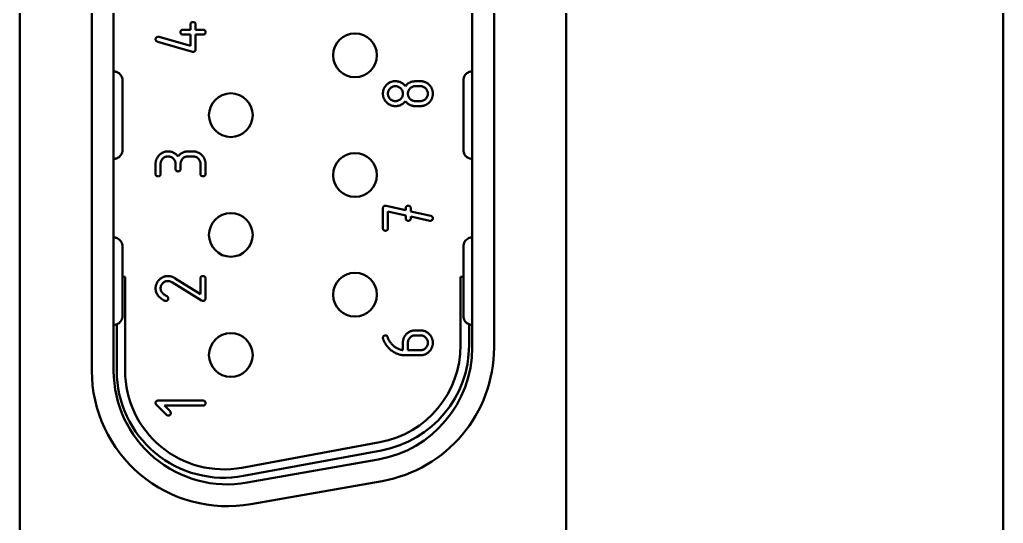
# Model space of a CAD drawing. Header units: millimetres. Extents: x 845 to 2568, y -211 to 570.
# Drawn here: x 1155.09 to 1177.59, y 432.6 to 444.13 of the extents above; entities that cross this region are included whole.
import ezdxf

# ---------------------------------------------------------------- set-up
doc = ezdxf.new("R2010")
doc.units = ezdxf.units.MM
doc.header["$LTSCALE"] = 2
doc.layers.add('외형선(ISO)', color=7, linetype='Continuous', lineweight=50)

msp = doc.modelspace()

# ---------------------------------------------------------------- linework, layer by layer
at = {"layer": '외형선(ISO)'}
for p, q in [((1177.5856, 318.8449), (1177.5856, 468.8449)), ((1155.0856, 452.1799), (1155.0856, 431.7099)), ((1167.5856, 431.7099), (1167.5856, 452.1799)), ((1156.7356, 436.0949), (1156.7356, 447.7949)), ((1157.2356, 436.0949), (1157.2356, 447.7949)), ((1165.4356, 447.2659), (1165.4356, 436.6239)), ((1165.9356, 436.6239), (1165.9356, 447.2659)), ((1158.9934, 443.9017), (1158.9934, 444.0186)), ((1159.1075, 444.0186), (1159.1075, 443.9017)), ((1158.2743, 443.7344), (1158.9934, 443.5289)), ((1158.8223, 443.9017), (1158.9934, 443.9017)), ((1158.9934, 443.7876), (1158.8223, 443.7876)), ((1158.9934, 443.5289), (1158.9934, 443.7876)), ((1159.1075, 443.9017), (1159.2786, 443.9017)), ((1159.1075, 443.7876), (1159.1075, 443.4523)), ((1159.2786, 443.7876), (1159.1075, 443.7876)), ((1159.0354, 443.398), (1158.2425, 443.6249)), ((1157.4356, 442.7449), (1157.4356, 441.1449)), ((1164.1364, 442.6091), (1164.2504, 442.6091)), ((1165.2356, 442.7449), (1165.2356, 441.1449)), ((1164.2504, 442.2668), (1164.1364, 442.2668)), ((1164.2504, 442.1528), (1164.1364, 442.1528)), ((1158.9364, 441.115), (1159.0504, 441.115)), ((1159.0504, 441.0009), (1158.9364, 441.0009)), ((1158.1949, 440.6016), (1158.1949, 440.8298)), ((1158.3089, 440.8298), (1158.3089, 440.6016)), ((1158.6512, 440.7157), (1158.6512, 440.8298)), ((1158.7653, 440.8298), (1158.7653, 440.7157)), ((1159.2216, 440.6016), (1159.2216, 440.8298)), ((1159.3356, 440.8298), (1159.3356, 440.6016)), ((1163.3949, 439.3579), (1163.3949, 439.8142)), ((1163.4652, 439.8661), (1163.9161, 439.7671)), ((1163.9161, 439.6502), (1163.5089, 439.7406)), ((1163.5089, 439.7406), (1163.5089, 439.3576)), ((1163.9161, 439.7671), (1163.9164, 439.8119)), ((1163.9164, 439.5845), (1163.9161, 439.6502)), ((1164.0304, 439.8124), (1164.0302, 439.7414)), ((1164.0302, 439.7414), (1164.4908, 439.6393)), ((1164.4659, 439.5277), (1164.0299, 439.6248)), ((1164.0299, 439.6248), (1164.0304, 439.584)), ((1157.4356, 438.9449), (1157.4356, 437.3449)), ((1165.2356, 438.9449), (1165.2356, 437.3449)), ((1157.4396, 438.2449), (1157.4356, 438.2301)), ((1157.4356, 438.2449), (1157.4396, 438.2449)), ((1157.4396, 438.2449), (1157.4986, 438.2449)), ((1157.4986, 436.0949), (1157.4986, 438.2449)), ((1159.2455, 437.7011), (1158.5781, 438.1172)), ((1158.6443, 438.2083), (1159.2216, 437.8508)), ((1159.2216, 437.8508), (1159.2216, 438.2061)), ((1159.3356, 438.2061), (1159.3356, 437.7497)), ((1165.1727, 438.2449), (1165.1727, 436.6806)), ((1165.1727, 438.2449), (1165.2317, 438.2449)), ((1165.2317, 438.2449), (1165.2356, 438.2449)), ((1165.2356, 438.2301), (1165.2317, 438.2449)), ((1157.3056, 436.0949), (1157.3056, 437.1575)), ((1164.1364, 437.0193), (1164.2504, 437.0193)), ((1165.3656, 437.1575), (1165.3656, 436.6806)), ((1163.8512, 436.5666), (1163.8512, 436.7336)), ((1163.9653, 436.563), (1163.9653, 436.7342)), ((1164.1364, 436.9053), (1164.2504, 436.9053)), ((1164.2504, 436.563), (1163.9653, 436.563)), ((1164.2522, 436.449), (1163.9082, 436.449)), ((1158.2519, 435.4112), (1159.2786, 435.4112)), ((1158.4452, 435.0853), (1158.2236, 435.3068)), ((1159.2788, 435.2971), (1158.3948, 435.2971)), ((1158.3948, 435.2971), (1158.5259, 435.166)), ((1163.327, 434.4613), (1160.167, 433.8756)), ((1163.3621, 434.2716), (1160.2021, 433.6859)), ((1163.2871, 434.0634), (1160.2871, 433.5344)), ((1160.3739, 433.042), (1163.3739, 433.571))]:
    msp.add_line(p, q, dxfattribs=at)
for centre in [(1162.7556, 443.3149), (1159.9156, 441.9449), (1162.7556, 440.5749), (1159.9156, 439.2049), (1162.7556, 437.8349), (1159.9156, 436.4549)]:
    msp.add_circle(centre, 0.5, dxfattribs=at)
for centre, radius, start, end in [((1157.2356, 442.7449), 0.2, 30.26503, 59.47702), ((1165.4356, 442.7449), 0.2, 120.52298, 149.73497), ((1157.2356, 441.1449), 0.2, 300.52298, 329.73497), ((1165.4356, 441.1449), 0.2, 210.26503, 239.47702), ((1157.2356, 438.9449), 0.2, 30.26503, 59.47702), ((1165.4356, 438.9449), 0.2, 120.52298, 149.73497), ((1157.2356, 437.3449), 0.2, 300.52298, 329.73497), ((1165.4356, 437.3449), 0.2, 210.26503, 239.47702), ((1162.8356, 436.6239), 2.6, 280, 0), ((1162.9156, 436.6806), 2.2571, 280.5, 0), ((1162.9156, 436.6806), 2.45, 280.5, 0), ((1162.8356, 436.6239), 3.1, 280, 0), ((1159.8356, 436.0949), 3.1, 180, 280), ((1159.8356, 436.0949), 2.6, 180, 280), ((1159.7556, 436.0949), 2.45, 180, 280.5), ((1159.7556, 436.0949), 2.2571, 180, 280.5)]:
    msp.add_arc(centre, radius, start, end, dxfattribs=at)
for points, knots in [([(1158.9934, 444.0186), (1158.9935, 444.0232), (1158.9936, 444.0319), (1158.9965, 444.0439), (1159.0008, 444.0544), (1159.0073, 444.0628), (1159.0155, 444.0695), (1159.0256, 444.074), (1159.0375, 444.0765), (1159.0459, 444.0769), (1159.0504, 444.0771)], [0, 0, 0, 0, 0.000013591459, 0.000025722027, 0.00003641362, 0.000046817817, 0.000056825989, 0.000067620459, 0.000079205102, 0.000092562208, 0.000092562208, 0.000092562208, 0.000092562208]), ([(1159.0504, 444.0771), (1159.0549, 444.0769), (1159.0633, 444.0765), (1159.0752, 444.0742), (1159.0851, 444.0693), (1159.0937, 444.063), (1159.0997, 444.0542), (1159.1045, 444.044), (1159.1068, 444.0318), (1159.1073, 444.0232), (1159.1075, 444.0186)], [0, 0, 0, 0, 0.00001322654, 0.000025164954, 0.000035828531, 0.000046126987, 0.000056475285, 0.000067368597, 0.00007955495, 0.000093287266, 0.000093287266, 0.000093287266, 0.000093287266]), ([(1158.1949, 443.6799), (1158.1951, 443.6843), (1158.1955, 443.6928), (1158.1981, 443.7046), (1158.2031, 443.7146), (1158.21, 443.7229), (1158.219, 443.7292), (1158.2299, 443.7336), (1158.2425, 443.7365), (1158.2516, 443.7366), (1158.2565, 443.7367)], [0, 0, 0, 0, 0.000013249269, 0.000025264731, 0.000036057827, 0.000046336376, 0.000057263185, 0.000068538809, 0.000081296733, 0.000095797234, 0.000095797234, 0.000095797234, 0.000095797234]), ([(1158.2565, 443.7367), (1158.2594, 443.7366), (1158.2654, 443.7365), (1158.2713, 443.7351), (1158.2743, 443.7344)], [0, 0, 0, 0, 0.000008681707, 0.000018030107, 0.000018030107, 0.000018030107, 0.000018030107]), ([(1158.7653, 443.8447), (1158.7653, 443.8492), (1158.7654, 443.8577), (1158.7685, 443.8694), (1158.7725, 443.8796), (1158.7793, 443.8876), (1158.7873, 443.8944), (1158.7976, 443.8984), (1158.8093, 443.9015), (1158.8178, 443.9016), (1158.8223, 443.9017)], [0, 0, 0, 0, 0.00001338582, 0.000025067071, 0.000035794947, 0.000045837083, 0.000055879218, 0.000066607095, 0.000078288346, 0.000091674166, 0.000091674166, 0.000091674166, 0.000091674166]), ([(1158.8223, 443.7876), (1158.8178, 443.7878), (1158.8094, 443.7882), (1158.7975, 443.7907), (1158.7875, 443.7953), (1158.7791, 443.8016), (1158.7727, 443.8099), (1158.7684, 443.8201), (1158.7655, 443.8318), (1158.7653, 443.8402), (1158.7653, 443.8447)], [0, 0, 0, 0, 0.000013521122, 0.000025248016, 0.000036175035, 0.000046148371, 0.000056478692, 0.000067068859, 0.000079100823, 0.000092351205, 0.000092351205, 0.000092351205, 0.000092351205]), ([(1159.2786, 443.9017), (1159.283, 443.9016), (1159.2915, 443.9015), (1159.3032, 443.8986), (1159.3134, 443.8942), (1159.3216, 443.8878), (1159.328, 443.8795), (1159.3326, 443.8695), (1159.335, 443.8576), (1159.3354, 443.8492), (1159.3356, 443.8447)], [0, 0, 0, 0, 0.000013095726, 0.000024987255, 0.000035453815, 0.000045663564, 0.000055520493, 0.000066319974, 0.000077909993, 0.000091273299, 0.000091273299, 0.000091273299, 0.000091273299]), ([(1159.3356, 443.8447), (1159.3354, 443.8402), (1159.335, 443.8318), (1159.3327, 443.8199), (1159.3278, 443.8101), (1159.3218, 443.8015), (1159.3132, 443.7954), (1159.3033, 443.7906), (1159.2914, 443.7883), (1159.283, 443.7879), (1159.2786, 443.7876)], [0, 0, 0, 0, 0.000013201531, 0.000025117373, 0.000035760788, 0.0000458859, 0.000056011012, 0.000066654427, 0.000078570269, 0.0000917718, 0.0000917718, 0.0000917718, 0.0000917718]), ([(1158.2425, 443.6249), (1158.2353, 443.6271), (1158.222, 443.6311), (1158.2062, 443.6437), (1158.1963, 443.6605), (1158.1954, 443.6732), (1158.1949, 443.6799)], [0, 0, 0, 0, 0.00002227056, 0.000041235597, 0.000059101964, 0.000078899486, 0.000078899486, 0.000078899486, 0.000078899486]), ([(1159.051, 443.3965), (1159.0481, 443.3966), (1159.0428, 443.3968), (1159.0377, 443.3976), (1159.0354, 443.398)], [0, 0, 0, 0, 0.000008677613, 0.000015631848, 0.000015631848, 0.000015631848, 0.000015631848]), ([(1159.1075, 443.4523), (1159.1074, 443.4479), (1159.1072, 443.4396), (1159.1044, 443.4282), (1159.1, 443.4182), (1159.0935, 443.4103), (1159.0854, 443.4039), (1159.0754, 443.3997), (1159.0638, 443.3967), (1159.0554, 443.3966), (1159.051, 443.3965)], [0, 0, 0, 0, 0.000012844534, 0.000024491505, 0.000034728921, 0.000044741587, 0.000054598366, 0.000065064768, 0.000076711738, 0.000089807266, 0.000089807266, 0.000089807266, 0.000089807266]), ([(1157.2356, 442.9449), (1157.2356, 442.9449), (1157.2472, 442.9461), (1157.2886, 442.9385), (1157.3112, 442.9338), (1157.3372, 442.9172)], [0, 0, 0, 0, 0.044007796, 0.044007796, 0.073748981, 0.073748981, 0.073748981, 0.073748981]), ([(1165.3341, 442.9172), (1165.36, 442.9338), (1165.3827, 442.9385), (1165.424, 442.9461), (1165.4356, 442.9449), (1165.4356, 442.9449)], [0.148006535, 0.148006535, 0.148006535, 0.148006535, 0.17774772, 0.17774772, 0.221755516, 0.221755516, 0.221755516, 0.221755516]), ([(1163.3949, 442.4379), (1163.3951, 442.4476), (1163.3956, 442.4667), (1163.3994, 442.4949), (1163.4062, 442.5218), (1163.4152, 442.5478), (1163.4272, 442.5725), (1163.4414, 442.5963), (1163.4587, 442.6187), (1163.4781, 442.6399), (1163.4993, 442.6593), (1163.5217, 442.6767), (1163.5455, 442.6908), (1163.5702, 442.7028), (1163.5962, 442.7118), (1163.6232, 442.7186), (1163.6513, 442.7224), (1163.6704, 442.7229), (1163.6801, 442.7231)], [0, 0, 0, 0, 0.00002881944, 0.00005685808, 0.00008417771, 0.00011149618, 0.00013838159, 0.00016579912, 0.00019373291, 0.00022251249, 0.00025129206, 0.00027922585, 0.00030664338, 0.00033352879, 0.00036084726, 0.00038816689, 0.00041620553, 0.00044502497, 0.00044502497, 0.00044502497, 0.00044502497]), ([(1163.5089, 442.4379), (1163.5095, 442.4494), (1163.5106, 442.4718), (1163.5203, 442.5041), (1163.5367, 442.5334), (1163.5583, 442.5597), (1163.5846, 442.5814), (1163.6139, 442.5977), (1163.6462, 442.6075), (1163.6686, 442.6085), (1163.6801, 442.6091)], [0, 0, 0, 0, 0.00003387235, 0.00006645216, 0.00009890331, 0.0001328803, 0.00016685728, 0.00019930843, 0.00023188824, 0.00026576059, 0.00026576059, 0.00026576059, 0.00026576059]), ([(1163.6801, 442.7231), (1163.6916, 442.7228), (1163.7143, 442.7223), (1163.7473, 442.7163), (1163.7787, 442.7076), (1163.8083, 442.6946), (1163.8362, 442.678), (1163.8623, 442.6577), (1163.8867, 442.6339), (1163.9009, 442.6158), (1163.9082, 442.6065)], [0, 0, 0, 0, 0.0000343515, 0.00006736166, 0.00009937763, 0.0001310097, 0.00016302269, 0.00019556694, 0.00022910205, 0.00026404856, 0.00026404856, 0.00026404856, 0.00026404856]), ([(1163.6801, 442.6091), (1163.6917, 442.6085), (1163.7143, 442.6075), (1163.7467, 442.5975), (1163.7762, 442.5818), (1163.8023, 442.5601), (1163.8239, 442.5341), (1163.8397, 442.5046), (1163.8497, 442.4722), (1163.8507, 442.4496), (1163.8512, 442.4379)], [0, 0, 0, 0, 0.00003440098, 0.00006700644, 0.00009958464, 0.00013323364, 0.00016688265, 0.00019946084, 0.0002320663, 0.00026646728, 0.00026646728, 0.00026646728, 0.00026646728]), ([(1163.9082, 442.6065), (1163.9135, 442.6133), (1163.9237, 442.6266), (1163.9406, 442.6448), (1163.9586, 442.6608), (1163.9771, 442.6753), (1163.9969, 442.6875), (1164.0175, 442.698), (1164.039, 442.7065), (1164.0538, 442.7105), (1164.0612, 442.7124)], [0, 0, 0, 0, 0.00002575074, 0.00005045498, 0.00007445515, 0.00009790232, 0.00012102594, 0.00014416221, 0.00016716192, 0.00019023071, 0.00019023071, 0.00019023071, 0.00019023071]), ([(1163.9653, 442.4379), (1163.9658, 442.4494), (1163.9669, 442.4718), (1163.9766, 442.5041), (1163.993, 442.5334), (1164.0146, 442.5597), (1164.0409, 442.5814), (1164.0702, 442.5977), (1164.1025, 442.6075), (1164.1249, 442.6085), (1164.1364, 442.6091)], [0, 0, 0, 0, 0.00003387235, 0.00006645216, 0.00009890331, 0.0001328803, 0.00016685728, 0.00019930843, 0.00023188824, 0.00026576059, 0.00026576059, 0.00026576059, 0.00026576059]), ([(1164.0612, 442.7124), (1164.0656, 442.7134), (1164.0752, 442.7154), (1164.0913, 442.7171), (1164.1104, 442.7193), (1164.1325, 442.7207), (1164.1577, 442.7217), (1164.1858, 442.7225), (1164.2171, 442.7229), (1164.239, 442.7231), (1164.2504, 442.7231)], [0, 0, 0, 0, 0.00001321234, 0.00002935711, 0.00004853212, 0.00007070219, 0.00009589096, 0.00012386607, 0.00015513983, 0.00018946109, 0.00018946109, 0.00018946109, 0.00018946109]), ([(1164.2504, 442.7231), (1164.2601, 442.7229), (1164.2792, 442.7224), (1164.3073, 442.7186), (1164.3343, 442.7118), (1164.3603, 442.7027), (1164.3851, 442.691), (1164.4088, 442.6765), (1164.4315, 442.6595), (1164.4526, 442.6399), (1164.4721, 442.6188), (1164.4891, 442.5962), (1164.5033, 442.5725), (1164.5153, 442.5478), (1164.5243, 442.5218), (1164.5311, 442.4949), (1164.5349, 442.4667), (1164.5354, 442.4476), (1164.5356, 442.4379)], [0, 0, 0, 0, 0.00002883809, 0.00005689486, 0.00008423217, 0.00011156832, 0.00013869925, 0.00016591832, 0.00019407168, 0.00022286988, 0.00025166807, 0.00027946757, 0.00030690283, 0.00033380564, 0.00036114178, 0.00038847909, 0.00041653587, 0.00044537396, 0.00044537396, 0.00044537396, 0.00044537396]), ([(1164.2504, 442.6091), (1164.2621, 442.6085), (1164.2847, 442.6075), (1164.3171, 442.5975), (1164.3466, 442.5818), (1164.3726, 442.5601), (1164.3943, 442.5341), (1164.41, 442.5046), (1164.42, 442.4722), (1164.421, 442.4496), (1164.4216, 442.4379)], [0, 0, 0, 0, 0.00003440098, 0.00006700644, 0.00009958464, 0.00013323364, 0.00016688265, 0.00019946084, 0.0002320663, 0.00026646728, 0.00026646728, 0.00026646728, 0.00026646728]), ([(1163.6801, 442.1528), (1163.6704, 442.153), (1163.6513, 442.1535), (1163.6232, 442.1573), (1163.5962, 442.1641), (1163.5702, 442.1731), (1163.5455, 442.1851), (1163.5218, 442.1993), (1163.4992, 442.2163), (1163.4781, 442.2358), (1163.4586, 442.2569), (1163.4415, 442.2796), (1163.4271, 442.3032), (1163.4153, 442.3281), (1163.4062, 442.3541), (1163.3994, 442.381), (1163.3956, 442.4091), (1163.3951, 442.4283), (1163.3949, 442.4379)], [0, 0, 0, 0, 0.00002881521, 0.00005684973, 0.00008416535, 0.0001114798, 0.00013836126, 0.00016577476, 0.0001935522, 0.00022232755, 0.0002511029, 0.00027923392, 0.00030643139, 0.00033354081, 0.00036085526, 0.00038817088, 0.0004162054, 0.00044502061, 0.00044502061, 0.00044502061, 0.00044502061]), ([(1163.6801, 442.2668), (1163.6684, 442.2673), (1163.6458, 442.2684), (1163.6134, 442.2783), (1163.5839, 442.2941), (1163.5579, 442.3157), (1163.5362, 442.3418), (1163.5205, 442.3713), (1163.5105, 442.4037), (1163.5095, 442.4263), (1163.5089, 442.4379)], [0, 0, 0, 0, 0.00003440098, 0.00006700644, 0.00009958464, 0.00013323364, 0.00016688265, 0.00019946084, 0.0002320663, 0.00026646728, 0.00026646728, 0.00026646728, 0.00026646728]), ([(1163.8512, 442.4379), (1163.8507, 442.4263), (1163.8497, 442.4037), (1163.8397, 442.3713), (1163.8239, 442.3418), (1163.8023, 442.3157), (1163.7762, 442.2941), (1163.7467, 442.2783), (1163.7143, 442.2684), (1163.6917, 442.2673), (1163.6801, 442.2668)], [0, 0, 0, 0, 0.00003440098, 0.00006700644, 0.00009958464, 0.00013323364, 0.00016688265, 0.00019946084, 0.0002320663, 0.00026646728, 0.00026646728, 0.00026646728, 0.00026646728]), ([(1164.1364, 442.2668), (1164.1247, 442.2673), (1164.1021, 442.2684), (1164.0697, 442.2783), (1164.0402, 442.2941), (1164.0142, 442.3157), (1163.9925, 442.3418), (1163.9768, 442.3713), (1163.9668, 442.4037), (1163.9658, 442.4263), (1163.9653, 442.4379)], [0, 0, 0, 0, 0.00003440098, 0.00006700644, 0.00009958464, 0.00013323364, 0.00016688265, 0.00019946084, 0.0002320663, 0.00026646728, 0.00026646728, 0.00026646728, 0.00026646728]), ([(1164.5356, 442.4379), (1164.5354, 442.4283), (1164.5349, 442.4091), (1164.5311, 442.381), (1164.5243, 442.3541), (1164.5152, 442.3281), (1164.5035, 442.3032), (1164.4889, 442.2796), (1164.4722, 442.2568), (1164.4526, 442.2358), (1164.4315, 442.2162), (1164.4087, 442.1994), (1164.3852, 442.1849), (1164.3603, 442.1732), (1164.3343, 442.1641), (1164.3073, 442.1573), (1164.2792, 442.1535), (1164.2601, 442.153), (1164.2504, 442.1528)], [0, 0, 0, 0, 0.00002883395, 0.0000568867, 0.00008422009, 0.00011155231, 0.00013867935, 0.00016589451, 0.00019389258, 0.00022268665, 0.00025148071, 0.00027947878, 0.00030669395, 0.00033382099, 0.00036115321, 0.0003884866, 0.00041653935, 0.0004453733, 0.0004453733, 0.0004453733, 0.0004453733]), ([(1164.4216, 442.4379), (1164.421, 442.4263), (1164.42, 442.4037), (1164.41, 442.3713), (1164.3943, 442.3418), (1164.3726, 442.3157), (1164.3466, 442.2941), (1164.3171, 442.2783), (1164.2847, 442.2684), (1164.2621, 442.2673), (1164.2504, 442.2668)], [0, 0, 0, 0, 0.00003440098, 0.00006700644, 0.00009958464, 0.00013323364, 0.00016688265, 0.00019946084, 0.0002320663, 0.00026646728, 0.00026646728, 0.00026646728, 0.00026646728]), ([(1163.9082, 442.2661), (1163.9009, 442.2571), (1163.8866, 442.2394), (1163.8623, 442.2161), (1163.8361, 442.1966), (1163.8083, 442.1804), (1163.7786, 442.1682), (1163.7474, 442.1592), (1163.7143, 442.1537), (1163.6916, 442.1531), (1163.6801, 442.1528)], [0, 0, 0, 0, 0.00003434931, 0.00006751792, 0.00009958934, 0.00013133203, 0.00016275163, 0.00019475261, 0.00022770587, 0.00026204129, 0.00026204129, 0.00026204129, 0.00026204129]), ([(1164.1364, 442.1528), (1164.1248, 442.1531), (1164.1021, 442.1537), (1164.069, 442.1592), (1164.0378, 442.1682), (1164.008, 442.1803), (1163.9803, 442.1967), (1163.9541, 442.2161), (1163.9298, 442.2394), (1163.9155, 442.2571), (1163.9082, 442.2661)], [0, 0, 0, 0, 0.00003438969, 0.00006739502, 0.00009944658, 0.00013114904, 0.0001627235, 0.00019484561, 0.00022806664, 0.00026247024, 0.00026247024, 0.00026247024, 0.00026247024]), ([(1158.1949, 440.8298), (1158.1951, 440.8395), (1158.1955, 440.8586), (1158.1998, 440.8866), (1158.2061, 440.9137), (1158.2152, 440.9397), (1158.2275, 440.9643), (1158.2416, 440.9881), (1158.2589, 441.0106), (1158.2784, 441.0317), (1158.2996, 441.0513), (1158.3222, 441.0683), (1158.3459, 441.0828), (1158.3706, 441.0945), (1158.3965, 441.1037), (1158.4234, 441.1104), (1158.4514, 441.1142), (1158.4705, 441.1147), (1158.4801, 441.115)], [0, 0, 0, 0, 0.00002871598, 0.00005668907, 0.00008385124, 0.00011107164, 0.00013797024, 0.00016528933, 0.00019312284, 0.0002217991, 0.00025047536, 0.00027850951, 0.00030561333, 0.00033262939, 0.00035961261, 0.00038683416, 0.00041477214, 0.00044323672, 0.00044323672, 0.00044323672, 0.00044323672]), ([(1158.4801, 441.0009), (1158.4686, 441.0004), (1158.4462, 440.9993), (1158.4139, 440.9895), (1158.3846, 440.9732), (1158.3583, 440.9515), (1158.3367, 440.9253), (1158.3203, 440.8959), (1158.3106, 440.8637), (1158.3095, 440.8412), (1158.3089, 440.8298)], [0, 0, 0, 0, 0.00003387235, 0.00006645216, 0.00009890331, 0.0001328803, 0.00016685728, 0.00019930843, 0.00023188824, 0.00026576059, 0.00026576059, 0.00026576059, 0.00026576059]), ([(1158.4801, 441.115), (1158.4916, 441.1147), (1158.5143, 441.1141), (1158.5473, 441.1082), (1158.5787, 441.0995), (1158.6083, 441.0865), (1158.6362, 441.0699), (1158.6623, 441.0495), (1158.6867, 441.0258), (1158.7009, 441.0076), (1158.7082, 440.9984)], [0, 0, 0, 0, 0.0000343515, 0.00006736166, 0.00009937763, 0.0001310097, 0.00016302269, 0.00019556694, 0.00022910205, 0.00026404856, 0.00026404856, 0.00026404856, 0.00026404856]), ([(1158.6512, 440.8298), (1158.6507, 440.8414), (1158.6497, 440.864), (1158.6397, 440.8964), (1158.6239, 440.926), (1158.6023, 440.952), (1158.5762, 440.9737), (1158.5467, 440.9894), (1158.5143, 440.9994), (1158.4917, 441.0004), (1158.4801, 441.0009)], [0, 0, 0, 0, 0.00003440098, 0.00006700644, 0.00009958464, 0.00013323364, 0.00016688265, 0.00019946084, 0.0002320663, 0.00026646728, 0.00026646728, 0.00026646728, 0.00026646728]), ([(1158.7082, 440.9984), (1158.7155, 441.0076), (1158.7297, 441.0258), (1158.7542, 441.0495), (1158.7802, 441.0698), (1158.808, 441.0866), (1158.8376, 441.0994), (1158.8691, 441.1082), (1158.9021, 441.1141), (1158.9248, 441.1147), (1158.9364, 441.115)], [0, 0, 0, 0, 0.00003494843, 0.0000684854, 0.00010103144, 0.00013282979, 0.00016469511, 0.00019671284, 0.00022972482, 0.00026407822, 0.00026407822, 0.00026407822, 0.00026407822]), ([(1158.9364, 441.0009), (1158.9249, 441.0004), (1158.9025, 440.9993), (1158.8702, 440.9895), (1158.8409, 440.9732), (1158.8146, 440.9515), (1158.793, 440.9253), (1158.7766, 440.8959), (1158.7669, 440.8637), (1158.7658, 440.8412), (1158.7653, 440.8298)], [0, 0, 0, 0, 0.00003387235, 0.00006645216, 0.00009890331, 0.0001328803, 0.00016685728, 0.00019930843, 0.00023188824, 0.00026576059, 0.00026576059, 0.00026576059, 0.00026576059]), ([(1159.0504, 441.115), (1159.0601, 441.1148), (1159.0793, 441.1144), (1159.1073, 441.11), (1159.1344, 441.1038), (1159.1604, 441.0946), (1159.1851, 441.0825), (1159.2088, 441.0681), (1159.2315, 441.051), (1159.2526, 441.0315), (1159.2722, 441.0104), (1159.2889, 440.9876), (1159.3035, 440.964), (1159.3152, 440.9392), (1159.3244, 440.9134), (1159.3311, 440.8864), (1159.3349, 440.8584), (1159.3354, 440.8394), (1159.3356, 440.8298)], [0, 0, 0, 0, 0.00002875169, 0.00005675956, 0.00008395551, 0.00011120975, 0.00013836832, 0.00016550585, 0.00019357486, 0.00022228677, 0.00025099869, 0.00027891689, 0.00030605441, 0.00033310406, 0.00036012083, 0.00038737624, 0.00041534896, 0.00044384893, 0.00044384893, 0.00044384893, 0.00044384893]), ([(1159.2216, 440.8298), (1159.221, 440.8414), (1159.22, 440.864), (1159.21, 440.8964), (1159.1943, 440.926), (1159.1726, 440.952), (1159.1466, 440.9737), (1159.1171, 440.9894), (1159.0847, 440.9994), (1159.0621, 441.0004), (1159.0504, 441.0009)], [0, 0, 0, 0, 0.00003440098, 0.00006700644, 0.00009958464, 0.00013323364, 0.00016688265, 0.00019946084, 0.0002320663, 0.00026646728, 0.00026646728, 0.00026646728, 0.00026646728]), ([(1157.3372, 440.9726), (1157.3112, 440.9559), (1157.2886, 440.9513), (1157.2472, 440.9437), (1157.2356, 440.9449), (1157.2356, 440.9449)], [0.148006535, 0.148006535, 0.148006535, 0.148006535, 0.17774772, 0.17774772, 0.221755516, 0.221755516, 0.221755516, 0.221755516]), ([(1165.4356, 440.9449), (1165.4356, 440.9449), (1165.4019, 440.9384), (1165.3429, 440.9676), (1165.3385, 440.97), (1165.3341, 440.9726)], [-0.11013291, -0.11013291, -0.11013291, -0.11013291, -0.041450305, -0.041450305, -0.036478703, -0.036478703, -0.036478703, -0.036478703]), ([(1158.2519, 440.5446), (1158.2474, 440.5448), (1158.239, 440.5452), (1158.2271, 440.5477), (1158.2171, 440.5523), (1158.2087, 440.5586), (1158.2023, 440.5669), (1158.198, 440.577), (1158.1951, 440.5888), (1158.195, 440.5972), (1158.1949, 440.6016)], [0, 0, 0, 0, 0.000013521122, 0.000025248016, 0.000036175035, 0.000046148371, 0.000056478692, 0.000067068859, 0.000079100823, 0.000092351205, 0.000092351205, 0.000092351205, 0.000092351205]), ([(1158.3089, 440.6016), (1158.3087, 440.5972), (1158.3083, 440.5888), (1158.306, 440.5769), (1158.3011, 440.567), (1158.2951, 440.5584), (1158.2865, 440.5524), (1158.2766, 440.5475), (1158.2647, 440.5453), (1158.2563, 440.5448), (1158.2519, 440.5446)], [0, 0, 0, 0, 0.000013201531, 0.000025117373, 0.000035760788, 0.0000458859, 0.000056011012, 0.000066654427, 0.000078570269, 0.0000917718, 0.0000917718, 0.0000917718, 0.0000917718]), ([(1158.7082, 440.6587), (1158.7037, 440.6589), (1158.6953, 440.6593), (1158.6834, 440.6618), (1158.6734, 440.6663), (1158.665, 440.6727), (1158.6586, 440.6809), (1158.6543, 440.6911), (1158.6514, 440.7028), (1158.6513, 440.7113), (1158.6512, 440.7157)], [0, 0, 0, 0, 0.000013521122, 0.000025248016, 0.000036175035, 0.000046148371, 0.000056478692, 0.000067068859, 0.000079100823, 0.000092351205, 0.000092351205, 0.000092351205, 0.000092351205]), ([(1158.7653, 440.7157), (1158.765, 440.7113), (1158.7646, 440.7029), (1158.7623, 440.691), (1158.7574, 440.6811), (1158.7514, 440.6725), (1158.7428, 440.6665), (1158.7329, 440.6616), (1158.721, 440.6594), (1158.7126, 440.6589), (1158.7082, 440.6587)], [0, 0, 0, 0, 0.000013201531, 0.000025117373, 0.000035760788, 0.0000458859, 0.000056011012, 0.000066654427, 0.000078570269, 0.0000917718, 0.0000917718, 0.0000917718, 0.0000917718]), ([(1159.2786, 440.5446), (1159.2741, 440.5448), (1159.2657, 440.5452), (1159.2538, 440.5477), (1159.2438, 440.5523), (1159.2354, 440.5586), (1159.229, 440.5669), (1159.2247, 440.577), (1159.2218, 440.5888), (1159.2216, 440.5972), (1159.2216, 440.6016)], [0, 0, 0, 0, 0.000013521122, 0.000025248016, 0.000036175035, 0.000046148371, 0.000056478692, 0.000067068859, 0.000079100823, 0.000092351205, 0.000092351205, 0.000092351205, 0.000092351205]), ([(1159.3356, 440.6016), (1159.3354, 440.5972), (1159.335, 440.5888), (1159.3327, 440.5769), (1159.3278, 440.567), (1159.3218, 440.5584), (1159.3132, 440.5524), (1159.3033, 440.5475), (1159.2914, 440.5453), (1159.283, 440.5448), (1159.2786, 440.5446)], [0, 0, 0, 0, 0.000013201531, 0.000025117373, 0.000035760788, 0.0000458859, 0.000056011012, 0.000066654427, 0.000078570269, 0.0000917718, 0.0000917718, 0.0000917718, 0.0000917718]), ([(1163.3949, 439.8142), (1163.3949, 439.8186), (1163.3951, 439.827), (1163.398, 439.8386), (1163.4024, 439.8486), (1163.4085, 439.857), (1163.4168, 439.8633), (1163.4267, 439.8679), (1163.4384, 439.8707), (1163.4467, 439.871), (1163.4511, 439.8712)], [0, 0, 0, 0, 0.000013097821, 0.000024746831, 0.000035215065, 0.000045273587, 0.000055132092, 0.000065705507, 0.000077354517, 0.000090469225, 0.000090469225, 0.000090469225, 0.000090469225]), ([(1163.4511, 439.8712), (1163.4532, 439.8709), (1163.4582, 439.8701), (1163.4626, 439.8676), (1163.4652, 439.8661)], [0, 0, 0, 0, 0.000006262009, 0.000015058689, 0.000015058689, 0.000015058689, 0.000015058689]), ([(1163.9164, 439.8119), (1163.9164, 439.8166), (1163.9166, 439.8254), (1163.9196, 439.8376), (1163.9237, 439.8482), (1163.9302, 439.8567), (1163.9385, 439.8634), (1163.9486, 439.8678), (1163.9604, 439.8707), (1163.9689, 439.8711), (1163.9734, 439.8712)], [0, 0, 0, 0, 0.000013866786, 0.000026018737, 0.000036960417, 0.000047382954, 0.000057408767, 0.000068222265, 0.00007988453, 0.000093265182, 0.000093265182, 0.000093265182, 0.000093265182]), ([(1163.9734, 439.8712), (1163.9778, 439.871), (1163.9862, 439.8706), (1163.9981, 439.8683), (1164.0082, 439.8635), (1164.0164, 439.8569), (1164.0228, 439.8482), (1164.0274, 439.8379), (1164.0298, 439.8257), (1164.0302, 439.817), (1164.0304, 439.8124)], [0, 0, 0, 0, 0.000013280095, 0.000025266849, 0.000035973603, 0.00004647244, 0.000056657807, 0.000067826935, 0.000080062631, 0.000093850549, 0.000093850549, 0.000093850549, 0.000093850549]), ([(1163.9734, 439.529), (1163.9689, 439.5291), (1163.9604, 439.5292), (1163.9487, 439.5323), (1163.9385, 439.5363), (1163.9304, 439.5428), (1163.9236, 439.5505), (1163.9196, 439.5606), (1163.9166, 439.5719), (1163.9164, 439.5802), (1163.9164, 439.5845)], [0, 0, 0, 0, 0.000013354651, 0.000025008701, 0.000035711598, 0.00004557437, 0.000055398564, 0.000065871329, 0.000077281159, 0.000090133502, 0.000090133502, 0.000090133502, 0.000090133502]), ([(1164.0304, 439.584), (1164.0302, 439.5797), (1164.0298, 439.5716), (1164.0273, 439.5601), (1164.0228, 439.5505), (1164.0164, 439.5424), (1164.0082, 439.5362), (1163.9979, 439.5322), (1163.9863, 439.5292), (1163.9778, 439.5291), (1163.9734, 439.529)], [0, 0, 0, 0, 0.000013002656, 0.000024223775, 0.000034911157, 0.000044676183, 0.000054843122, 0.000065322963, 0.000077344589, 0.000090583587, 0.000090583587, 0.000090583587, 0.000090583587]), ([(1164.4788, 439.529), (1164.4763, 439.529), (1164.4719, 439.5291), (1164.4676, 439.5281), (1164.4659, 439.5277)], [0, 0, 0, 0, 0.000007657856, 0.000013111703, 0.000013111703, 0.000013111703, 0.000013111703]), ([(1164.5356, 439.5858), (1164.5356, 439.5814), (1164.5354, 439.5729), (1164.5325, 439.5612), (1164.5283, 439.551), (1164.5216, 439.5431), (1164.5136, 439.5364), (1164.5034, 439.5322), (1164.4917, 439.5292), (1164.4833, 439.5291), (1164.4788, 439.529)], [0, 0, 0, 0, 0.000013091187, 0.000024978593, 0.000035441525, 0.000045450871, 0.000055460217, 0.000065923149, 0.000077810555, 0.000090901741, 0.000090901741, 0.000090901741, 0.000090901741]), ([(1164.4908, 439.6393), (1164.4975, 439.6373), (1164.5101, 439.6337), (1164.5253, 439.6218), (1164.5344, 439.605), (1164.5352, 439.5924), (1164.5356, 439.5858)], [0, 0, 0, 0, 0.000020817351, 0.000038713177, 0.000056334547, 0.000076097181, 0.000076097181, 0.000076097181, 0.000076097181]), ([(1163.4519, 439.3009), (1163.4474, 439.3011), (1163.439, 439.3015), (1163.4271, 439.3039), (1163.4171, 439.3085), (1163.4087, 439.3149), (1163.4023, 439.3231), (1163.398, 439.3333), (1163.3951, 439.345), (1163.395, 439.3535), (1163.3949, 439.3579)], [0, 0, 0, 0, 0.000013521122, 0.000025248016, 0.000036175035, 0.000046148371, 0.000056478692, 0.000067068859, 0.000079100823, 0.000092351205, 0.000092351205, 0.000092351205, 0.000092351205]), ([(1163.5089, 439.3576), (1163.5087, 439.3532), (1163.5083, 439.3448), (1163.506, 439.3329), (1163.5012, 439.323), (1163.4949, 439.3147), (1163.4867, 439.3083), (1163.4765, 439.304), (1163.4648, 439.3011), (1163.4563, 439.3009), (1163.4519, 439.3009)], [0, 0, 0, 0, 0.000013288805, 0.000025283421, 0.000035997197, 0.000045986574, 0.000056333511, 0.000066940711, 0.000078992026, 0.00009226372, 0.00009226372, 0.00009226372, 0.00009226372]), ([(1157.2356, 439.1449), (1157.2356, 439.1449), (1157.2472, 439.1461), (1157.2886, 439.1385), (1157.3112, 439.1338), (1157.3372, 439.1172)], [0, 0, 0, 0, 0.044007796, 0.044007796, 0.073748981, 0.073748981, 0.073748981, 0.073748981]), ([(1165.3341, 439.1172), (1165.36, 439.1338), (1165.3827, 439.1385), (1165.424, 439.1461), (1165.4356, 439.1449), (1165.4356, 439.1449)], [0.148006535, 0.148006535, 0.148006535, 0.148006535, 0.17774772, 0.17774772, 0.221755516, 0.221755516, 0.221755516, 0.221755516]), ([(1158.1949, 437.9779), (1158.1951, 437.9876), (1158.1956, 438.0067), (1158.1994, 438.0348), (1158.2062, 438.0618), (1158.2152, 438.0877), (1158.2272, 438.1124), (1158.2414, 438.1362), (1158.2587, 438.1587), (1158.2781, 438.1799), (1158.2993, 438.1993), (1158.3217, 438.2166), (1158.3455, 438.2307), (1158.3702, 438.2428), (1158.3962, 438.2518), (1158.4232, 438.2586), (1158.4513, 438.2624), (1158.4704, 438.2628), (1158.4801, 438.2631)], [0, 0, 0, 0, 0.00002881944, 0.00005685808, 0.00008417771, 0.00011149618, 0.00013838159, 0.00016579912, 0.00019373291, 0.00022251249, 0.00025129206, 0.00027922585, 0.00030664338, 0.00033352879, 0.00036084726, 0.00038816689, 0.00041620553, 0.00044502497, 0.00044502497, 0.00044502497, 0.00044502497]), ([(1158.4826, 438.149), (1158.471, 438.1485), (1158.4482, 438.1474), (1158.4155, 438.1376), (1158.3856, 438.1214), (1158.3592, 438.0995), (1158.3368, 438.0736), (1158.3207, 438.044), (1158.3105, 438.0118), (1158.3095, 437.9894), (1158.3089, 437.9779)], [0, 0, 0, 0, 0.00003446338, 0.00006761208, 0.00010059119, 0.00013485152, 0.00016924086, 0.00020177647, 0.00023451415, 0.00026847466, 0.00026847466, 0.00026847466, 0.00026847466]), ([(1158.4801, 438.2631), (1158.4937, 438.2625), (1158.5215, 438.2612), (1158.5628, 438.2499), (1158.6044, 438.2329), (1158.6307, 438.2167), (1158.6443, 438.2083)], [0, 0, 0, 0, 0.00004090714, 0.00008324419, 0.00012768261, 0.00017563195, 0.00017563195, 0.00017563195, 0.00017563195]), ([(1158.5781, 438.1172), (1158.5704, 438.1221), (1158.5555, 438.1316), (1158.5315, 438.1416), (1158.5072, 438.1478), (1158.4908, 438.1486), (1158.4826, 438.149)], [0, 0, 0, 0, 0.00002742529, 0.00005322832, 0.00007798909, 0.00010263723, 0.00010263723, 0.00010263723, 0.00010263723]), ([(1159.2216, 438.2061), (1159.2216, 438.2106), (1159.2217, 438.219), (1159.2248, 438.2308), (1159.2288, 438.241), (1159.2356, 438.249), (1159.2436, 438.2558), (1159.2539, 438.2598), (1159.2656, 438.2629), (1159.2741, 438.263), (1159.2786, 438.2631)], [0, 0, 0, 0, 0.00001338582, 0.000025067071, 0.000035794947, 0.000045837083, 0.000055879218, 0.000066607095, 0.000078288346, 0.000091674166, 0.000091674166, 0.000091674166, 0.000091674166]), ([(1159.2786, 438.2631), (1159.283, 438.263), (1159.2915, 438.2628), (1159.3032, 438.26), (1159.3134, 438.2556), (1159.3216, 438.2492), (1159.328, 438.2409), (1159.3326, 438.2309), (1159.335, 438.219), (1159.3354, 438.2106), (1159.3356, 438.2061)], [0, 0, 0, 0, 0.000013095726, 0.000024987255, 0.000035453815, 0.000045663564, 0.000055520493, 0.000066319974, 0.000077909993, 0.000091273299, 0.000091273299, 0.000091273299, 0.000091273299]), ([(1158.4032, 437.6978), (1158.3867, 437.7067), (1158.355, 437.7239), (1158.3124, 437.7538), (1158.2764, 437.7859), (1158.2463, 437.8197), (1158.2234, 437.8564), (1158.2068, 437.895), (1158.1968, 437.9358), (1158.1955, 437.9638), (1158.1949, 437.9779)], [0, 0, 0, 0, 0.00005596967, 0.0001074538, 0.00015503258, 0.00019977113, 0.00024225508, 0.0002835975, 0.00032479354, 0.00036700434, 0.00036700434, 0.00036700434, 0.00036700434]), ([(1158.3089, 437.9779), (1158.3094, 437.9699), (1158.3103, 437.9537), (1158.3177, 437.9298), (1158.3292, 437.9064), (1158.346, 437.8837), (1158.3668, 437.8613), (1158.3925, 437.8399), (1158.4225, 437.8186), (1158.4447, 437.8057), (1158.4564, 437.7989)], [0, 0, 0, 0, 0.00002385019, 0.00004806667, 0.00007370723, 0.00010139452, 0.00013141749, 0.00016456585, 0.00020079716, 0.00024090737, 0.00024090737, 0.00024090737, 0.00024090737]), ([(1158.4268, 437.6927), (1158.4226, 437.6929), (1158.4144, 437.6933), (1158.4069, 437.6963), (1158.4032, 437.6978)], [0, 0, 0, 0, 0.000012584183, 0.000024461191, 0.000024461191, 0.000024461191, 0.000024461191]), ([(1158.4849, 437.7497), (1158.4847, 437.7453), (1158.4842, 437.7369), (1158.4819, 437.725), (1158.4771, 437.715), (1158.4708, 437.7066), (1158.4622, 437.7004), (1158.4521, 437.6957), (1158.4399, 437.6934), (1158.4313, 437.6929), (1158.4268, 437.6927)], [0, 0, 0, 0, 0.0000132543, 0.000025217772, 0.000035903731, 0.000046223802, 0.000056389386, 0.000067305563, 0.000079517493, 0.000093025199, 0.000093025199, 0.000093025199, 0.000093025199]), ([(1158.4564, 437.7989), (1158.4607, 437.7962), (1158.4692, 437.7909), (1158.4783, 437.7791), (1158.4841, 437.7652), (1158.4846, 437.7551), (1158.4849, 437.7497)], [0, 0, 0, 0, 0.000015225354, 0.000029440972, 0.000043620567, 0.000059396524, 0.000059396524, 0.000059396524, 0.000059396524]), ([(1159.2783, 437.6927), (1159.2726, 437.693), (1159.2612, 437.6937), (1159.2507, 437.6986), (1159.2455, 437.7011)], [0, 0, 0, 0, 0.000016996315, 0.000034323944, 0.000034323944, 0.000034323944, 0.000034323944]), ([(1159.3356, 437.7497), (1159.3354, 437.7453), (1159.335, 437.7369), (1159.3327, 437.725), (1159.3278, 437.7151), (1159.3218, 437.7066), (1159.3131, 437.7005), (1159.3032, 437.6958), (1159.2913, 437.6933), (1159.2828, 437.6929), (1159.2783, 437.6927)], [0, 0, 0, 0, 0.000013212392, 0.000025138036, 0.000035790207, 0.000045923649, 0.000056057091, 0.000066938751, 0.000078616966, 0.000092081961, 0.000092081961, 0.000092081961, 0.000092081961]), ([(1157.3372, 437.1726), (1157.3112, 437.1559), (1157.2886, 437.1513), (1157.2472, 437.1437), (1157.2356, 437.1449), (1157.2356, 437.1449)], [0.148006535, 0.148006535, 0.148006535, 0.148006535, 0.17774772, 0.17774772, 0.221755516, 0.221755516, 0.221755516, 0.221755516]), ([(1163.8512, 436.7336), (1163.8514, 436.7436), (1163.8519, 436.763), (1163.8557, 436.7917), (1163.8625, 436.8189), (1163.8712, 436.8453), (1163.8832, 436.8702), (1163.8974, 436.894), (1163.9146, 436.9163), (1163.9339, 436.9375), (1163.955, 436.9566), (1163.9777, 436.9732), (1164.0011, 436.9878), (1164.0261, 436.9991), (1164.052, 437.0084), (1164.0792, 437.0147), (1164.1074, 437.0187), (1164.1266, 437.0191), (1164.1364, 437.0193)], [0, 0, 0, 0, 0.00002963213, 0.00005797432, 0.00008583692, 0.00011336314, 0.00014052761, 0.00016799679, 0.0001959832, 0.00022445949, 0.00025312291, 0.00028080569, 0.00030805841, 0.00033511542, 0.00036248535, 0.00039004296, 0.00041813441, 0.00044726094, 0.00044726094, 0.00044726094, 0.00044726094]), ([(1164.2504, 437.0193), (1164.2602, 437.0191), (1164.2794, 437.0186), (1164.3077, 437.0148), (1164.3347, 437.0081), (1164.3607, 436.9988), (1164.3856, 436.9872), (1164.4093, 436.9728), (1164.4317, 436.9556), (1164.4529, 436.9362), (1164.4721, 436.9148), (1164.4894, 436.8925), (1164.5036, 436.8688), (1164.5152, 436.8439), (1164.5243, 436.8181), (1164.5311, 436.7911), (1164.5349, 436.763), (1164.5354, 436.7438), (1164.5356, 436.7342)], [0, 0, 0, 0, 0.00002905404, 0.00005707559, 0.00008462365, 0.00011168759, 0.00013901273, 0.00016619763, 0.00019411439, 0.00022287643, 0.00025146852, 0.00027938529, 0.0003067861, 0.00033354702, 0.00036084884, 0.00038815183, 0.00041617338, 0.00044497526, 0.00044497526, 0.00044497526, 0.00044497526]), ([(1165.4356, 437.1449), (1165.4356, 437.1449), (1165.4019, 437.1384), (1165.3429, 437.1676), (1165.3385, 437.17), (1165.3341, 437.1726)], [-0.11013291, -0.11013291, -0.11013291, -0.11013291, -0.041450305, -0.041450305, -0.036478703, -0.036478703, -0.036478703, -0.036478703]), ([(1163.3949, 436.8459), (1163.395, 436.8504), (1163.3951, 436.8588), (1163.398, 436.8705), (1163.4022, 436.8807), (1163.4089, 436.8887), (1163.4169, 436.8954), (1163.4272, 436.8995), (1163.4389, 436.9025), (1163.4474, 436.9027), (1163.4519, 436.9027)], [0, 0, 0, 0, 0.000013074575, 0.000024946898, 0.000035396553, 0.000045393199, 0.000055389844, 0.000066069124, 0.00007769746, 0.000091022643, 0.000091022643, 0.000091022643, 0.000091022643]), ([(1163.4079, 436.7945), (1163.4059, 436.7997), (1163.4023, 436.8095), (1163.3983, 436.8233), (1163.3954, 436.8352), (1163.395, 436.8426), (1163.3949, 436.8459)], [0, 0, 0, 0, 0.000016776785, 0.00003113934, 0.000043393318, 0.000053368271, 0.000053368271, 0.000053368271, 0.000053368271]), ([(1163.5685, 436.577), (1163.5594, 436.5854), (1163.5413, 436.6017), (1163.5161, 436.6275), (1163.4928, 436.6538), (1163.4717, 436.6808), (1163.4525, 436.7082), (1163.4357, 436.7365), (1163.4204, 436.765), (1163.412, 436.7847), (1163.4079, 436.7945)], [0, 0, 0, 0, 0.00003717271, 0.00007323735, 0.00010828515, 0.00014261594, 0.00017614564, 0.00020885763, 0.0002411384, 0.0002732181, 0.0002732181, 0.0002732181, 0.0002732181]), ([(1163.4519, 436.9027), (1163.4583, 436.9025), (1163.4698, 436.902), (1163.485, 436.8967), (1163.4966, 436.8876), (1163.4996, 436.8789), (1163.5011, 436.8745)], [0, 0, 0, 0, 0.000018826328, 0.000034211864, 0.000047508418, 0.000061112598, 0.000061112598, 0.000061112598, 0.000061112598]), ([(1163.5011, 436.8745), (1163.504, 436.864), (1163.5099, 436.8431), (1163.5223, 436.8129), (1163.5371, 436.7837), (1163.5548, 436.7555), (1163.5755, 436.7283), (1163.5987, 436.7021), (1163.6246, 436.6768), (1163.6436, 436.6614), (1163.6533, 436.6534)], [0, 0, 0, 0, 0.00003253158, 0.00006527465, 0.00009791314, 0.00013104761, 0.00016529246, 0.00020036397, 0.00023627483, 0.00027394581, 0.00027394581, 0.00027394581, 0.00027394581]), ([(1163.9653, 436.7342), (1163.9658, 436.7456), (1163.9668, 436.768), (1163.9767, 436.8002), (1163.9927, 436.8296), (1164.0141, 436.8558), (1164.0402, 436.8777), (1164.0697, 436.8938), (1164.1021, 436.9037), (1164.1248, 436.9047), (1164.1364, 436.9053)], [0, 0, 0, 0, 0.00003388066, 0.00006646846, 0.00009880718, 0.00013263258, 0.0001664242, 0.00019910432, 0.00023169212, 0.00026607447, 0.00026607447, 0.00026607447, 0.00026607447]), ([(1164.2504, 436.9053), (1164.2619, 436.9047), (1164.2843, 436.9037), (1164.3165, 436.8938), (1164.3459, 436.8779), (1164.3721, 436.8564), (1164.394, 436.8303), (1164.4101, 436.8008), (1164.42, 436.7684), (1164.421, 436.7458), (1164.4216, 436.7342)], [0, 0, 0, 0, 0.00003388066, 0.00006646846, 0.00009880718, 0.00013263258, 0.0001664242, 0.00019910432, 0.00023169212, 0.00026607447, 0.00026607447, 0.00026607447, 0.00026607447]), ([(1164.4216, 436.7342), (1164.421, 436.7225), (1164.42, 436.6999), (1164.41, 436.6675), (1164.3943, 436.638), (1164.3726, 436.612), (1164.3466, 436.5903), (1164.3171, 436.5746), (1164.2847, 436.5646), (1164.2621, 436.5636), (1164.2504, 436.563)], [0, 0, 0, 0, 0.00003440098, 0.00006700644, 0.00009958464, 0.00013323364, 0.00016688265, 0.00019946084, 0.0002320663, 0.00026646728, 0.00026646728, 0.00026646728, 0.00026646728]), ([(1164.5356, 436.7342), (1164.5354, 436.7244), (1164.5349, 436.7052), (1164.5311, 436.6769), (1164.5243, 436.6499), (1164.5154, 436.6239), (1164.5037, 436.5991), (1164.4896, 436.5753), (1164.4726, 436.5529), (1164.4535, 436.5317), (1164.4324, 436.5124), (1164.4101, 436.4953), (1164.3865, 436.4809), (1164.3618, 436.4694), (1164.3361, 436.4602), (1164.3091, 436.4535), (1164.281, 436.4497), (1164.2619, 436.4492), (1164.2522, 436.449)], [0, 0, 0, 0, 0.00002908679, 0.00005713992, 0.00008471902, 0.00011172967, 0.00013908561, 0.00016617061, 0.0001939665, 0.00022259081, 0.00025102825, 0.00027897648, 0.00030619201, 0.0003329831, 0.00036007753, 0.00038741129, 0.00041546442, 0.00044429876, 0.00044429876, 0.00044429876, 0.00044429876]), ([(1163.9082, 436.449), (1163.8923, 436.4494), (1163.8609, 436.4502), (1163.8145, 436.4561), (1163.7697, 436.4664), (1163.7263, 436.4804), (1163.6843, 436.4983), (1163.6441, 436.5207), (1163.6049, 436.5464), (1163.5807, 436.5668), (1163.5685, 436.577)], [0, 0, 0, 0, 0.00004775679, 0.00009431039, 0.00014036206, 0.00018595125, 0.00023121368, 0.00027723494, 0.00032415281, 0.00037205048, 0.00037205048, 0.00037205048, 0.00037205048]), ([(1163.6533, 436.6534), (1163.6612, 436.6474), (1163.6768, 436.6356), (1163.7008, 436.6196), (1163.7253, 436.6059), (1163.75, 436.5943), (1163.7748, 436.5841), (1163.8, 436.5763), (1163.8254, 436.5703), (1163.8426, 436.5678), (1163.8512, 436.5666)], [0, 0, 0, 0, 0.00002981889, 0.00005846866, 0.00008649249, 0.00011380628, 0.00014040565, 0.00016679982, 0.00019265881, 0.00021867627, 0.00021867627, 0.00021867627, 0.00021867627]), ([(1158.1949, 435.3534), (1158.1949, 435.3579), (1158.1951, 435.3665), (1158.1981, 435.3783), (1158.2022, 435.3886), (1158.2088, 435.3969), (1158.217, 435.4036), (1158.2271, 435.4081), (1158.239, 435.4106), (1158.2474, 435.411), (1158.2519, 435.4112)], [0, 0, 0, 0, 0.0000133602, 0.000025263721, 0.000035971064, 0.000046191109, 0.000056214023, 0.000067024395, 0.000078626103, 0.000092002886, 0.000092002886, 0.000092002886, 0.000092002886]), ([(1159.2786, 435.4112), (1159.283, 435.4111), (1159.2915, 435.411), (1159.3032, 435.4081), (1159.3134, 435.4037), (1159.3216, 435.3973), (1159.328, 435.389), (1159.3326, 435.379), (1159.335, 435.3671), (1159.3354, 435.3587), (1159.3356, 435.3542)], [0, 0, 0, 0, 0.000013095726, 0.000024987255, 0.000035453815, 0.000045663564, 0.000055520493, 0.000066319974, 0.000077909993, 0.000091273299, 0.000091273299, 0.000091273299, 0.000091273299]), ([(1158.2236, 435.3068), (1158.2194, 435.3105), (1158.2113, 435.3174), (1158.2019, 435.3291), (1158.196, 435.3412), (1158.1952, 435.3494), (1158.1949, 435.3534)], [0, 0, 0, 0, 0.00001703787, 0.000031997268, 0.000044947423, 0.000056863644, 0.000056863644, 0.000056863644, 0.000056863644]), ([(1158.5259, 435.166), (1158.5283, 435.1632), (1158.533, 435.1577), (1158.538, 435.148), (1158.5408, 435.1374), (1158.5412, 435.13), (1158.5414, 435.1263)], [0, 0, 0, 0, 0.000011113496, 0.000021760271, 0.000032626339, 0.000043935618, 0.000043935618, 0.000043935618, 0.000043935618]), ([(1159.3356, 435.3542), (1159.3355, 435.3497), (1159.3354, 435.3413), (1159.3325, 435.3296), (1159.3282, 435.3194), (1159.3218, 435.3111), (1159.3135, 435.3048), (1159.3036, 435.3001), (1159.2917, 435.2978), (1159.2833, 435.2974), (1159.2788, 435.2971)], [0, 0, 0, 0, 0.000013095334, 0.000024986505, 0.000035452752, 0.000045662193, 0.000055518827, 0.000066090234, 0.00007792546, 0.000091037676, 0.000091037676, 0.000091037676, 0.000091037676]), ([(1158.4846, 435.069), (1158.4809, 435.0691), (1158.4736, 435.0695), (1158.4631, 435.0727), (1158.4534, 435.0779), (1158.448, 435.0828), (1158.4452, 435.0853)], [0, 0, 0, 0, 0.000011318914, 0.000022017788, 0.000032793073, 0.000044077142, 0.000044077142, 0.000044077142, 0.000044077142]), ([(1158.5414, 435.1263), (1158.5414, 435.1217), (1158.5412, 435.1133), (1158.5382, 435.1015), (1158.5341, 435.0913), (1158.5276, 435.083), (1158.5193, 435.0767), (1158.5093, 435.0719), (1158.4975, 435.0696), (1158.4891, 435.0692), (1158.4846, 435.069)], [0, 0, 0, 0, 0.000013377521, 0.00002505153, 0.000035772756, 0.000046006051, 0.000055885713, 0.000066481819, 0.000078344696, 0.000091487548, 0.000091487548, 0.000091487548, 0.000091487548])]:
    msp.add_open_spline(points, degree=3, knots=knots, dxfattribs=at)
for points in [[(1157.4356, 442.7449), (1157.4356, 442.7783), (1157.4268, 442.8138), (1157.4084, 442.8457)], [(1165.2629, 442.8457), (1165.2444, 442.8138), (1165.2356, 442.7783), (1165.2356, 442.7449)], [(1157.4084, 441.0441), (1157.4268, 441.076), (1157.4356, 441.1115), (1157.4356, 441.1449)], [(1165.2356, 441.1449), (1165.2356, 441.1115), (1165.2444, 441.076), (1165.2629, 441.0441)], [(1157.4356, 438.9449), (1157.4356, 438.9783), (1157.4268, 439.0138), (1157.4084, 439.0457)], [(1165.2629, 439.0457), (1165.2444, 439.0138), (1165.2356, 438.9783), (1165.2356, 438.9449)], [(1157.4084, 437.2441), (1157.4268, 437.276), (1157.4356, 437.3115), (1157.4356, 437.3449)], [(1165.2356, 437.3449), (1165.2356, 437.3115), (1165.2444, 437.276), (1165.2629, 437.2441)]]:
    msp.add_open_spline(points, degree=3, dxfattribs=at)

doc.saveas('drawing.dxf')
